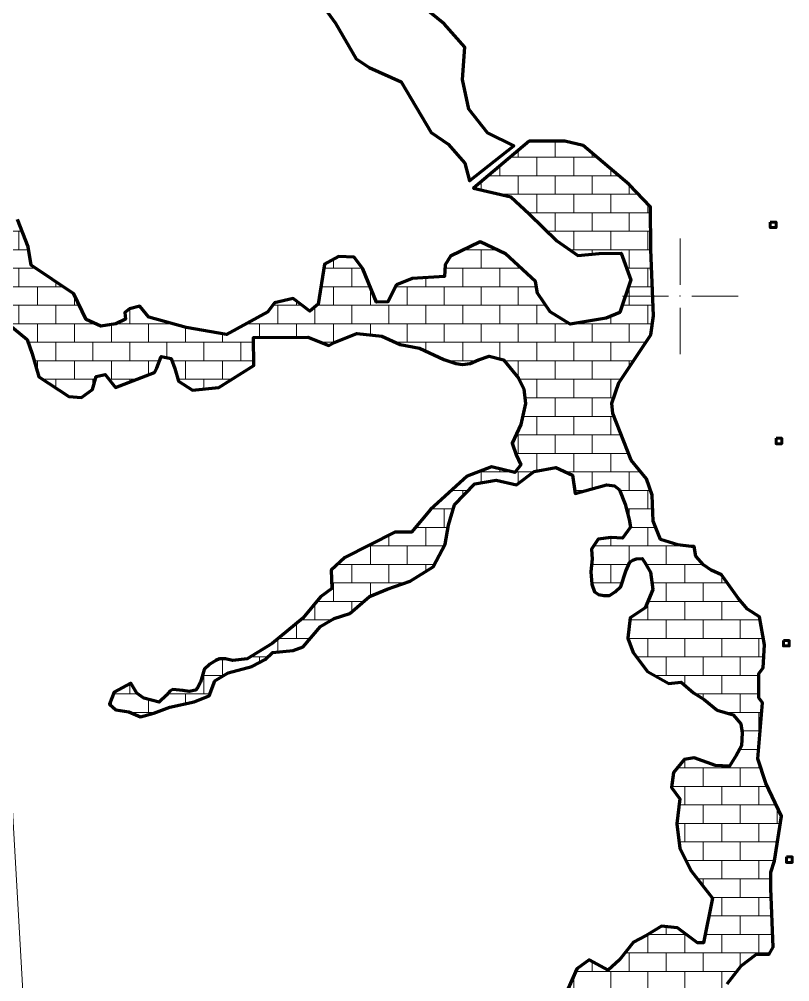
# Model space of a CAD drawing. Header units: inches. Extents: x 110400 to 131000, y 1079400 to 1096600.
# Drawn here: x 117856 to 119190, y 1088814 to 1090479 of the extents above; entities that cross this region are included whole.
import ezdxf

# ---------------------------------------------------------------- set-up
doc = ezdxf.new("R2010")
doc.units = ezdxf.units.IN
doc.header["$MEASUREMENT"] = 0
for name, color, linetype in [('020100', 7, 'Continuous'), ('040400', 20, 'Continuous'), ('110100', 7, 'Continuous'), ('enclave', 7, 'Continuous'), ('TEXT', 7, 'Continuous')]:
    doc.layers.add(name, color=color, linetype=linetype)

# ---------------------------------------------------------------- blocks, each defined once
blk = doc.blocks.new('dawwfaa')
at = {"layer": 'enclave', "lineweight": 13}
h = blk.add_hatch(dxfattribs=at)
h.set_pattern_fill('AR-B816', color=5, scale=4, style=0)
h.paths.add_polyline_path([(120488.3, 1087909.4), (120467.7, 1087929.8), (120470.8, 1087953.4), (120453.4, 1087964.4), (120405.9, 1087970.7), (120377.9, 1087964.4), (120327.2, 1087970.6), (120300.3, 1087987.9), (120225.9, 1087987.4), (120227.2, 1087966), (120259.2, 1087893.5), (120271.9, 1087877.7), (120295.6, 1087876.2), (120333.7, 1087825.9), (120355.9, 1087789.7), (120387.6, 1087774), (120435.2, 1087733.1), (120471.6, 1087744.2), (120498.5, 1087755.2), (120519.1, 1087734.7), (120546.1, 1087723.8), (120571.4, 1087709.6), (120582.5, 1087681.3), (120581, 1087643.5), (120604.7, 1087638.8), (120622.2, 1087623.1), (120623.8, 1087591.6), (120633.1, 1087581.2), (120694.8, 1087796.5), (120706.3, 1087937.3), (120632.4, 1087939.4), (120611.8, 1087929.9), (120602.3, 1087909.5), (120581.8, 1087895.3), (120553.3, 1087895.3)])
h.paths.add_polyline_path([(120166.2, 1088096.7), (120239.3, 1088087.8), (120253.9, 1088213.4), (120255.9, 1088288.6), (120257.6, 1088290.3), (120256.3, 1088302.3), (120257.3, 1088338.4), (120258.5, 1088385.3), (120342.3, 1088420), (120356.8, 1088434.9), (120365.6, 1088446), (120362.8, 1088470), (120333.5, 1088451.1), (120230.7, 1088388.9), (119970.8, 1088319.3), (119876.2, 1088344.6), (119718.8, 1088432.4), (119713.3, 1088366), (119778.7, 1088342.3), (119788.6, 1088138.8), (119814, 1088023), (119819.3, 1087998.8), (119931.6, 1088050.5)])
h.paths.add_polyline_path([(118881.6, 1089814.6), (118894.1, 1089850.2), (118949.2, 1089933), (118954.1, 1089965.6), (118949.2, 1090080.6), (118948.8, 1090154.1), (118911.8, 1090193), (118832.5, 1090260.5), (118800.6, 1090268.1), (118739.1, 1090267.7), (118642.6, 1090186.7), (118707.2, 1090171.6), (118739.1, 1090142.4), (118786.9, 1090095.4), (118823, 1090070.4), (118860.2, 1090073.8), (118898.2, 1090074.2), (118914.5, 1090028), (118895.9, 1089971.8), (118872, 1089961.6), (118809.7, 1089951.4), (118775.2, 1089973), (118753, 1090005.3), (118750, 1090025.4), (118698, 1090073.2), (118653.9, 1090093.7), (118602.5, 1090069), (118593.4, 1090054.2), (118592.6, 1090034.1), (118536.4, 1090030.3), (118509.1, 1090019.7), (118494.3, 1089990.1), (118474.8, 1089989.6), (118451, 1090047), (118435.8, 1090067.4), (118408.9, 1090068.6), (118384.5, 1090055.3), (118373.6, 1089985.8), (118359.5, 1089973.8), (118330.6, 1089995.6), (118298.3, 1089988.4), (118286.5, 1089972.7), (118215.2, 1089933.3), (118145.6, 1089945.5), (118080.6, 1089963.3), (118065.4, 1089982.7), (118047.1, 1089977.8), (118039.2, 1089971.7), (118040.1, 1089960.3), (118023.6, 1089952), (117997.4, 1089947.8), (117972.3, 1089959.3), (117951.1, 1090003.9), (117877.2, 1090053.6), (117871.8, 1090085.1), (117853.3, 1090132.3), (117819, 1090142.7), (117805.8, 1090158.5), (117805.8, 1090192.6), (117783.5, 1090175.8), (117758.2, 1090144.3), (117732.9, 1090100.2), (117758.2, 1090062), (117788.4, 1090011.6), (117798.5, 1089975.9), (117837.5, 1089951.9), (117870.4, 1089925), (117878.8, 1089900), (117890.6, 1089860.2), (117942.2, 1089826.1), (117964.4, 1089824.5), (117983.4, 1089838.7), (117989.7, 1089860.7), (118005.1, 1089864.1), (118023, 1089841.9), (118090.6, 1089867.8), (118094.3, 1089875.7), (118102.2, 1089895.4), (118119.6, 1089892.3), (118125.9, 1089875), (118132.3, 1089853), (118156.1, 1089837.3), (118202, 1089842), (118262.2, 1089879.8), (118262.1, 1089928.6), (118355.6, 1089928.7), (118392, 1089914.6), (118400.1, 1089919.4), (118440.5, 1089935.3), (118483.9, 1089930.4), (118515.6, 1089916.2), (118548.9, 1089910), (118590.9, 1089890.6), (118612.2, 1089883.5), (118623.6, 1089881.5), (118636.9, 1089883.3), (118651.2, 1089889.7), (118669.9, 1089895.9), (118694.7, 1089889.9), (118720.3, 1089857.9), (118729.5, 1089839.6), (118732.6, 1089814.2), (118724.3, 1089777.9), (118709.6, 1089745.5), (118716.3, 1089725.2), (118724.3, 1089707.9), (118713.9, 1089695.1), (118673.8, 1089704.7), (118631.3, 1089688.7), (118567.9, 1089631), (118535.1, 1089591.8), (118506.2, 1089591.8), (118419.6, 1089547.7), (118396.3, 1089526.1), (118397.1, 1089494.1), (118377.9, 1089479.6), (118347.2, 1089443.1), (118294.3, 1089399.1), (118251, 1089372.7), (118225.7, 1089369.7), (118213.4, 1089372.6), (118202.8, 1089372.6), (118196.4, 1089369.8), (118186.1, 1089363.3), (118176.4, 1089354), (118170.2, 1089332.2), (118165.1, 1089322.3), (118161.4, 1089318.6), (118150.4, 1089316.2), (118139.4, 1089317.9), (118122, 1089319.7), (118116.8, 1089316.8), (118111.2, 1089309.5), (118098.6, 1089297.4), (118072.2, 1089304.6), (118059.9, 1089313.2), (118049.5, 1089330.8), (118020.7, 1089314.8), (118012.6, 1089294), (118023.9, 1089284.4), (118046.3, 1089281.2), (118066.4, 1089272.4), (118089.6, 1089278.8), (118116.9, 1089289.2), (118159.4, 1089298), (118185, 1089308.4), (118194.7, 1089334.8), (118217.9, 1089348.4), (118258.8, 1089359.6), (118282.1, 1089371.7), (118294.9, 1089383.7), (118330.2, 1089386.9), (118347.8, 1089393.3), (118377.5, 1089428.5), (118401.6, 1089442.1), (118428.8, 1089450.9), (118462.5, 1089480.6), (118493.4, 1089493.2), (118532.7, 1089506.8), (118572.8, 1089531.6), (118593.6, 1089570.9), (118599.2, 1089603.7), (118609.6, 1089639), (118644.9, 1089675), (118681.8, 1089681.4), (118717.1, 1089673.4), (118747.6, 1089696.6), (118784.7, 1089703.5), (118814.1, 1089690.2), (118818.7, 1089658.5), (118872.7, 1089673.6), (118886.4, 1089671.7), (118895.1, 1089665), (118905, 1089640.4), (118911.6, 1089613.6), (118914.2, 1089600.5), (118900.6, 1089581.3), (118880.9, 1089582.4), (118858.3, 1089579.8), (118846.8, 1089562.5), (118847.9, 1089545.2), (118845.5, 1089523.1), (118847.3, 1089501.5), (118852, 1089488.6), (118858.6, 1089483.8), (118868.3, 1089482.3), (118877.6, 1089482.1), (118887.9, 1089488.3), (118897.6, 1089498), (118906.2, 1089524.3), (118912.9, 1089539.9), (118918.1, 1089543.3), (118924.7, 1089545.7), (118934.4, 1089545.9), (118938.9, 1089539.2), (118948.9, 1089522.4), (118952.9, 1089492.3), (118939.7, 1089460.8), (118913.4, 1089443.7), (118909.4, 1089408.3), (118918.7, 1089383.4), (118943.8, 1089350.6), (118980.8, 1089329.7), (119001.9, 1089332.3), (119023, 1089314), (119041.5, 1089302.2), (119064, 1089283.8), (119091.7, 1089276), (119104.9, 1089260.3), (119107.6, 1089244.5), (119106.3, 1089222.2), (119097.1, 1089205.2), (119085.2, 1089186.8), (119061.4, 1089188.1), (119024.4, 1089201.2), (119007.3, 1089198.6), (118988.8, 1089176.3), (118984.9, 1089150), (118999.4, 1089130.4), (118994.2, 1089087.1), (118999.5, 1089045.1), (119019.3, 1089005.8), (119056.3, 1088958.6), (119040.6, 1088881.2), (119030, 1088881.2), (118995.6, 1088907.4), (118967.9, 1088910), (118941.5, 1088894.3), (118919.1, 1088882.5), (118895.4, 1088852.3), (118875.6, 1088833.9), (118842.6, 1088852.2), (118821.4, 1088836.5), (118804.3, 1088797.1), (118793.8, 1088785.3), (118816.2, 1088759.1), (118836, 1088793.2), (118847.9, 1088777.5), (118841.3, 1088767), (118833.4, 1088740.8), (118850.6, 1088715.9), (118900.8, 1088688.4), (118912.7, 1088679.2), (118940.4, 1088670), (118943, 1088659.6), (118944.4, 1088612.3), (118929.9, 1088599.2), (118912.8, 1088575.6), (118902.2, 1088541.5), (118869.2, 1088525.7), (118848.1, 1088506), (118862.7, 1088494.3), (118862.7, 1088479.8), (118836.3, 1088437.9), (118853.5, 1088416.9), (118874.6, 1088382.8), (118903.7, 1088355.3), (118920.9, 1088335.6), (119050.7, 1088515.1), (119033.2, 1088528.3), (119029.8, 1088550.2), (119089.1, 1088641.1), (119095.2, 1088694.9), (119081.9, 1088709.3), (119075.8, 1088751.7), (119081.5, 1088810.4), (119105.4, 1088841.9), (119132, 1088862), (119154, 1088862), (119160.9, 1088873.7), (119157.1, 1088975.3), (119157.1, 1089003.7), (119163.2, 1089023), (119175.6, 1089100.3), (119148.6, 1089157.5), (119134.6, 1089199.4), (119142.5, 1089296.3), (119136.1, 1089305), (119136.1, 1089347.1), (119144, 1089357.3), (119146.3, 1089397), (119137.6, 1089445.5), (119116.7, 1089458.8), (119100.4, 1089477.4), (119071.5, 1089517.9), (119053.9, 1089525.9), (119040.3, 1089535), (119027, 1089550.1), (119024.3, 1089566.8), (119019.8, 1089566.8), (118996.2, 1089569.5), (118966.2, 1089579), (118953.4, 1089611), (118951.5, 1089655.7), (118942, 1089684.2), (118915.4, 1089716), (118883.9, 1089796.7)])
at = {"layer": '020100', "color": 5, "lineweight": 70}
for points in [[(117837.5, 1089951.9), (117870.4, 1089925), (117878.8, 1089900), (117890.6, 1089860.2), (117942.2, 1089826.1), (117964.4, 1089824.5), (117983.4, 1089838.7), (117989.7, 1089860.7), (118005.1, 1089864.1), (118023, 1089841.9), (118090.6, 1089867.8), (118094.3, 1089875.7), (118102.2, 1089895.4), (118119.6, 1089892.3), (118125.9, 1089875), (118132.3, 1089853), (118156.1, 1089837.3), (118202, 1089842), (118262.2, 1089879.8), (118262.1, 1089928.6), (118355.6, 1089928.7), (118392, 1089914.6), (118400.1, 1089919.4), (118440.5, 1089935.3), (118483.9, 1089930.4), (118515.6, 1089916.2), (118548.9, 1089910), (118590.9, 1089890.6), (118612.2, 1089883.5), (118623.6, 1089881.5), (118636.9, 1089883.3), (118651.2, 1089889.7), (118669.9, 1089895.9), (118694.7, 1089889.9), (118720.3, 1089857.9), (118729.5, 1089839.6), (118732.6, 1089814.2), (118724.3, 1089777.9), (118709.6, 1089745.5), (118716.3, 1089725.2), (118724.3, 1089707.9), (118713.9, 1089695.1), (118673.8, 1089704.7), (118631.3, 1089688.7), (118567.9, 1089631), (118535.1, 1089591.8), (118506.2, 1089591.8), (118419.6, 1089547.7), (118396.3, 1089526.1), (118397.1, 1089494.1), (118377.9, 1089479.6), (118347.2, 1089443.1), (118294.3, 1089399.1), (118251, 1089372.7), (118225.7, 1089369.7), (118213.4, 1089372.6), (118202.8, 1089372.6), (118196.4, 1089369.8), (118186.1, 1089363.3), (118176.4, 1089354), (118170.2, 1089332.2), (118165.1, 1089322.3), (118161.4, 1089318.6), (118150.4, 1089316.2), (118139.4, 1089317.9), (118122, 1089319.7), (118116.8, 1089316.8), (118111.2, 1089309.5), (118098.6, 1089297.4), (118072.2, 1089304.6), (118059.9, 1089313.2), (118049.5, 1089330.8), (118020.7, 1089314.8), (118012.6, 1089294), (118023.9, 1089284.4), (118046.3, 1089281.2), (118066.4, 1089272.4), (118089.6, 1089278.8), (118116.9, 1089289.2), (118159.4, 1089298), (118185, 1089308.4), (118194.7, 1089334.8), (118217.9, 1089348.4), (118258.8, 1089359.6), (118282.1, 1089371.7), (118294.9, 1089383.7), (118330.2, 1089386.9), (118347.8, 1089393.3), (118377.5, 1089428.5), (118401.6, 1089442.1), (118428.8, 1089450.9), (118462.5, 1089480.6), (118493.4, 1089493.2), (118532.7, 1089506.8), (118572.8, 1089531.6), (118593.6, 1089570.9), (118599.2, 1089603.7), (118609.6, 1089639), (118644.9, 1089675), (118681.8, 1089681.4), (118717.1, 1089673.4), (118747.6, 1089696.6), (118784.7, 1089703.5), (118814.1, 1089690.2), (118818.7, 1089658.5), (118872.7, 1089673.6), (118886.4, 1089671.7), (118895.1, 1089665), (118905, 1089640.4), (118911.6, 1089613.6), (118914.2, 1089600.5), (118900.6, 1089581.3), (118880.9, 1089582.4), (118858.3, 1089579.8), (118846.8, 1089562.5), (118847.9, 1089545.2), (118845.5, 1089523.1), (118847.3, 1089501.5), (118852, 1089488.6), (118858.6, 1089483.8), (118868.3, 1089482.3), (118877.6, 1089482.1), (118887.9, 1089488.3), (118897.6, 1089498), (118906.2, 1089524.3), (118912.9, 1089539.9), (118918.1, 1089543.3), (118924.7, 1089545.7), (118934.4, 1089545.9), (118938.9, 1089539.2), (118948.9, 1089522.4), (118952.9, 1089492.3), (118939.7, 1089460.8), (118913.4, 1089443.7), (118909.4, 1089408.3), (118918.7, 1089383.4), (118943.8, 1089350.6), (118980.8, 1089329.7), (119001.9, 1089332.3), (119023, 1089314), (119041.5, 1089302.2), (119064, 1089283.8), (119091.7, 1089276), (119104.9, 1089260.3), (119107.6, 1089244.5), (119106.3, 1089222.2), (119097.1, 1089205.2), (119085.2, 1089186.8), (119061.4, 1089188.1), (119024.4, 1089201.2), (119007.3, 1089198.6), (118988.8, 1089176.3), (118984.9, 1089150), (118999.4, 1089130.4), (118994.2, 1089087.1), (118999.5, 1089045.1), (119019.3, 1089005.8), (119056.3, 1088958.6), (119040.6, 1088881.2), (119030, 1088881.2), (118995.6, 1088907.4), (118967.9, 1088910), (118941.5, 1088894.3), (118919.1, 1088882.5), (118895.4, 1088852.3), (118875.6, 1088833.9), (118842.6, 1088852.2), (118821.4, 1088836.5), (118804.3, 1088797.1)], [(119081.5, 1088810.4), (119105.4, 1088841.9), (119132, 1088862), (119154, 1088862), (119160.9, 1088873.7), (119157.1, 1088975.3), (119157.1, 1089003.7), (119163.2, 1089023), (119175.6, 1089100.3), (119148.6, 1089157.5), (119134.6, 1089199.4), (119142.5, 1089296.3), (119136.1, 1089305), (119136.1, 1089347.1), (119144, 1089357.3), (119146.3, 1089397), (119137.6, 1089445.5), (119116.7, 1089458.8), (119100.4, 1089477.4), (119071.5, 1089517.9), (119053.9, 1089525.9), (119040.3, 1089535), (119027, 1089550.1), (119024.3, 1089566.8), (119019.8, 1089566.8), (118996.2, 1089569.5), (118966.2, 1089579), (118953.4, 1089611), (118951.5, 1089655.7), (118942, 1089684.2), (118915.4, 1089716), (118883.9, 1089796.7), (118881.6, 1089814.6), (118894.1, 1089850.2), (118949.2, 1089933), (118954.1, 1089965.6), (118949.2, 1090080.6), (118948.8, 1090154.1), (118911.8, 1090193), (118832.5, 1090260.5), (118800.6, 1090268.1), (118739.1, 1090267.7), (118642.6, 1090186.7), (118707.2, 1090171.6), (118739.1, 1090142.4), (118786.9, 1090095.4), (118823, 1090070.4), (118860.2, 1090073.8), (118898.2, 1090074.2), (118914.5, 1090028), (118895.9, 1089971.8), (118872, 1089961.6), (118809.7, 1089951.4), (118775.2, 1089973), (118753, 1090005.3), (118750, 1090025.4), (118698, 1090073.2), (118653.9, 1090093.7), (118602.5, 1090069), (118593.4, 1090054.2), (118592.6, 1090034.1), (118536.4, 1090030.3), (118509.1, 1090019.7), (118494.3, 1089990.1), (118474.8, 1089989.6), (118451, 1090047), (118435.8, 1090067.4), (118408.9, 1090068.6), (118384.5, 1090055.3), (118373.6, 1089985.8), (118359.5, 1089973.8), (118330.6, 1089995.6), (118298.3, 1089988.4), (118286.5, 1089972.7), (118215.2, 1089933.3), (118145.6, 1089945.5), (118080.6, 1089963.3), (118065.4, 1089982.7), (118047.1, 1089977.8), (118039.2, 1089971.7), (118040.1, 1089960.3), (118023.6, 1089952), (117997.4, 1089947.8), (117972.3, 1089959.3), (117951.1, 1090003.9), (117877.2, 1090053.6), (117871.8, 1090085.1), (117853.3, 1090132.3)], [(118376.2, 1090510.3), (118404, 1090472.2), (118439.3, 1090410.5), (118462, 1090395.4), (118517.2, 1090370.6), (118569.5, 1090283.1), (118598.5, 1090262.5), (118627.5, 1090230.1), (118635.4, 1090199.3), (118712.4, 1090259.9), (118667, 1090282.3), (118634.7, 1090323.5), (118623.5, 1090374.8), (118627.4, 1090430.6), (118591.7, 1090471.1), (118516, 1090532.7)]]:
    blk.add_lwpolyline(points, dxfattribs=at)
at = {"layer": '020100', "color": 5, "lineweight": 60}
for points in [[(119156, 1090128), (119166, 1090128), (119166, 1090118.5), (119156, 1090118.5)], [(119166, 1089754), (119176, 1089754), (119176, 1089744.5), (119166, 1089744.5)], [(119178.8, 1089404.3), (119188.8, 1089404.3), (119188.8, 1089394.9), (119178.8, 1089394.9)], [(119184, 1089030), (119194, 1089030), (119194, 1089020.5), (119184, 1089020.5)]]:
    blk.add_lwpolyline(points, close=True, dxfattribs=at)
at = {"layer": '040400', "color": 5, "lineweight": 13}
blk.add_lwpolyline([(117874.3, 1088607.7), (117862.4, 1088807.7), (117843.3, 1089141.3), (117826.2, 1089343.7), (117800.2, 1089561.3), (117778.7, 1089679.4), (117722.3, 1089960.2), (117704.8, 1090042.4), (117705.8, 1090060.4), (117716.2, 1090076)], dxfattribs=at)
at = {"layer": '110100', "color": 5, "lineweight": 13}
for p, q in [((119000.2, 1090019.7), (119000.2, 1090099.7)), ((118900.2, 1089999.7), (118980.2, 1089999.7)), ((119020.2, 1089999.7), (119100.2, 1089999.7)), ((119000.2, 1089899.7), (119000.2, 1089979.7))]:
    blk.add_line(p, q, dxfattribs=at)
blk.add_point((119000, 1090000), dxfattribs=at)

msp = doc.modelspace()

# ---------------------------------------------------------------- block references
at = {"layer": 'TEXT'}
msp.add_blockref('dawwfaa', (0, 0), dxfattribs=at)

doc.saveas('drawing.dxf')
